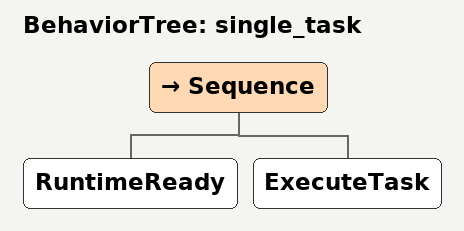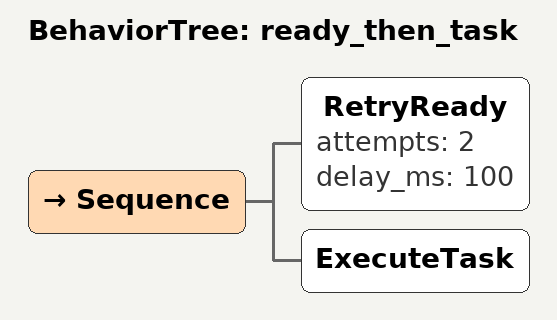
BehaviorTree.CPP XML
<root BTCPP_format="4">
  <BehaviorTree ID="single_task">
    <Sequence><RuntimeReady/><ExecuteTask/></Sequence>
  </BehaviorTree>
  <BehaviorTree ID="ready_then_task">
    <Sequence><RetryReady attempts="2" delay_ms="100"/><ExecuteTask/></Sequence>
  </BehaviorTree>
</root>
